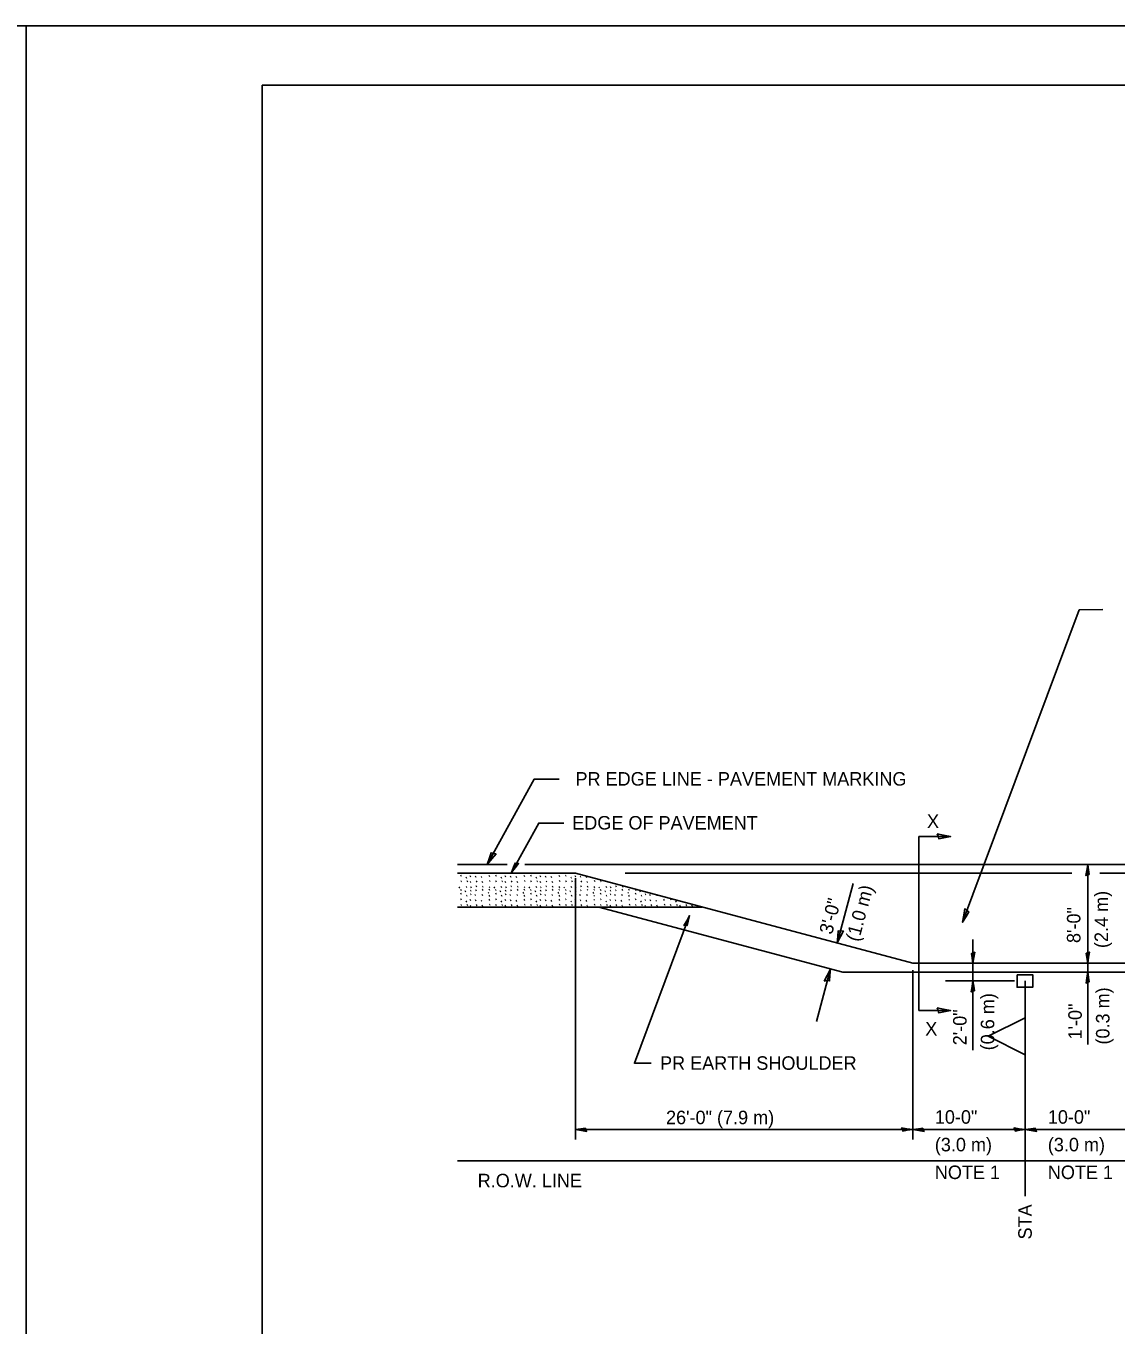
# Model space of a CAD drawing. Extents: x 70383 to 72423, y 70343 to 70783.
# Drawn here: x 71062.6 to 71247.3, y 70563.1 to 70783.1 of the extents above; entities that cross this region are included whole.
import ezdxf

# ---------------------------------------------------------------- set-up
doc = ezdxf.new("R2010")
doc.units = 0
for name, color, linetype in [('Design_EX_Roadway Dimensions', 7, 'Continuous'), ('Design_EX_Roadway Notes', 7, 'Continuous'), ('Level 48', 7, 'Continuous'), ('ROW_EX ROW Line', 7, 'Continuous'), ('Sheets_50 Reference Boundary', 7, 'Continuous'), ('Sheets_General Details', 7, 'Continuous'), ('Sheets_Printer Plotting Border', 7, 'Continuous'), ('Topo_EOP', 7, 'Continuous'), ('Topo_Mailbox', 7, 'Continuous'), ('Topo_Shoulder', 7, 'Continuous')]:
    doc.layers.add(name, color=color, linetype=linetype)

msp = doc.modelspace()

# ---------------------------------------------------------------- linework, layer by layer
at = {"layer": 'Design_EX_Roadway Dimensions'}
for p, q in [((71213.85, 70616.37), (71213.85, 70645.84)), ((71219.26, 70645.84), (71213.85, 70645.84)), ((71242.47, 70641.13), (71242.47, 70624.39)), ((71155.7, 70594.55), (71155.7, 70638.81)), ((71200.05, 70627.8), (71202.74, 70637.88)), ((71223.04, 70609.67), (71223.04, 70628.4)), ((71196.51, 70614.54), (71198.89, 70623.45)), ((71212.85, 70594.55), (71212.85, 70623.22)), ((71242.47, 70610.64), (71242.47, 70624.39)), ((71218.37, 70621.39), (71230.05, 70621.39)), ((71219.26, 70616.37), (71213.85, 70616.37)), ((71231.9, 70584.96), (71231.9, 70615.44)), ((71155.7, 70596.21), (71212.85, 70596.21)), ((71231.9, 70596.21), (71212.85, 70596.21)), ((71250.95, 70596.21), (71231.9, 70596.21))]:
    msp.add_line(p, q, dxfattribs=at)
for points in [[(71216.97, 70646.32), (71217.16, 70645.88), (71217.23, 70645.46), (71218.12, 70645.64), (71219.26, 70645.84), (71218.04, 70646.06)], [(71201.1, 70629.89), (71200.63, 70629.82), (71200.2, 70629.86), (71200.16, 70628.96), (71200.05, 70627.8), (71200.58, 70628.92)], [(71197.84, 70621.37), (71198.31, 70621.44), (71198.74, 70621.4), (71198.79, 70622.3), (71198.89, 70623.45), (71198.36, 70622.33)], [(71216.97, 70616.85), (71217.16, 70616.41), (71217.23, 70615.99), (71218.12, 70616.17), (71219.26, 70616.37), (71218.04, 70616.59)]]:
    msp.add_lwpolyline(points, close=True, dxfattribs=at)
for points in [[(71242.44, 70639.38), (71242.7, 70639.44), (71242.59, 70640.18), (71242.47, 70641.13), (71242.33, 70640.11), (71242.17, 70639.22), (71242.44, 70639.38), (71242.62, 70639.46), (71242.47, 70640.49), (71242.27, 70639.36), (71242.49, 70639.53), (71242.46, 70640), (71242.39, 70639.54)], [(71223.07, 70626.1), (71222.81, 70626.04), (71222.92, 70625.3), (71223.04, 70624.35), (71223.18, 70625.37), (71223.34, 70626.26), (71223.07, 70626.1), (71222.9, 70626.02), (71223.04, 70624.99), (71223.24, 70626.12), (71223.02, 70625.95), (71223.05, 70625.48), (71223.12, 70625.94)], [(71242.49, 70626.14), (71242.23, 70626.08), (71242.35, 70625.34), (71242.47, 70624.39), (71242.61, 70625.4), (71242.76, 70626.29), (71242.49, 70626.14), (71242.32, 70626.06), (71242.47, 70625.03), (71242.67, 70626.16), (71242.45, 70625.99), (71242.48, 70625.52), (71242.55, 70625.97)], [(71242.46, 70621.17), (71242.72, 70621.23), (71242.61, 70621.97), (71242.49, 70622.92), (71242.35, 70621.91), (71242.19, 70621.02), (71242.46, 70621.17), (71242.63, 70621.25), (71242.49, 70622.28), (71242.29, 70621.16), (71242.51, 70621.32), (71242.48, 70621.8), (71242.41, 70621.34)], [(71223.02, 70619.68), (71223.28, 70619.74), (71223.17, 70620.48), (71223.04, 70621.43), (71222.9, 70620.42), (71222.75, 70619.53), (71223.02, 70619.68), (71223.19, 70619.76), (71223.04, 70620.79), (71222.84, 70619.66), (71223.07, 70619.83), (71223.04, 70620.3), (71222.97, 70619.85)], [(71157.45, 70596.18), (71157.39, 70596.45), (71156.65, 70596.33), (71155.7, 70596.21), (71156.71, 70596.07), (71157.6, 70595.91), (71157.45, 70596.18), (71157.37, 70596.36), (71156.34, 70596.21), (71157.47, 70596.01), (71157.3, 70596.23), (71156.82, 70596.2), (71157.28, 70596.13)], [(71211.1, 70596.24), (71211.16, 70595.97), (71211.9, 70596.09), (71212.85, 70596.21), (71211.83, 70596.35), (71210.94, 70596.51), (71211.1, 70596.24), (71211.18, 70596.06), (71212.21, 70596.21), (71211.08, 70596.41), (71211.25, 70596.19), (71211.72, 70596.22), (71211.27, 70596.29)], [(71214.6, 70596.18), (71214.54, 70596.45), (71213.8, 70596.33), (71212.85, 70596.21), (71213.86, 70596.07), (71214.75, 70595.91), (71214.6, 70596.18), (71214.52, 70596.36), (71213.49, 70596.21), (71214.62, 70596.01), (71214.45, 70596.23), (71213.97, 70596.2), (71214.43, 70596.13)], [(71230.15, 70596.24), (71230.21, 70595.97), (71230.95, 70596.09), (71231.9, 70596.21), (71230.88, 70596.35), (71229.99, 70596.51), (71230.15, 70596.24), (71230.23, 70596.06), (71231.26, 70596.21), (71230.13, 70596.41), (71230.3, 70596.19), (71230.77, 70596.22), (71230.32, 70596.29)], [(71233.65, 70596.18), (71233.59, 70596.45), (71232.85, 70596.33), (71231.9, 70596.21), (71232.91, 70596.07), (71233.8, 70595.91), (71233.65, 70596.18), (71233.57, 70596.36), (71232.54, 70596.21), (71233.67, 70596.01), (71233.5, 70596.23), (71233.02, 70596.2), (71233.48, 70596.13)]]:
    msp.add_lwpolyline(points, dxfattribs=at)
at = {"layer": 'Design_EX_Roadway Notes'}
for points in [[(71245.04, 70684.27), (71241.05, 70684.23), (71221.29, 70631.33)], [(71152.94, 70655.56), (71148.71, 70655.56), (71140.77, 70641.13)], [(71153.72, 70648.12), (71149.5, 70648.12), (71144.89, 70639.74)], [(71145.76, 70641.27), (71145.5, 70641.34), (71145.24, 70640.64), (71144.89, 70639.74), (71145.5, 70640.57), (71146.07, 70641.27), (71145.76, 70641.27), (71145.57, 70641.28), (71145.2, 70640.3), (71145.92, 70641.2), (71145.64, 70641.16), (71145.44, 70640.73), (71145.72, 70641.09)], [(71168.54, 70607.46), (71165.7, 70607.46), (71175.03, 70632.46)], [(71174.4, 70630.83), (71174.66, 70630.8), (71174.82, 70631.53), (71175.03, 70632.46), (71174.55, 70631.56), (71174.09, 70630.78), (71174.4, 70630.83), (71174.58, 70630.84), (71174.81, 70631.86), (71174.23, 70630.88), (71174.49, 70630.96), (71174.63, 70631.41), (71174.41, 70631.01)]]:
    msp.add_lwpolyline(points, dxfattribs=at)
for points in [[(71142.3, 70642.9), (71141.82, 70642.95), (71141.42, 70643.09), (71141.15, 70642.23), (71140.77, 70641.13), (71141.56, 70642.09)], [(71221.65, 70633.64), (71221.99, 70633.31), (71222.36, 70633.09), (71221.88, 70632.33), (71221.29, 70631.33), (71221.51, 70632.55)]]:
    msp.add_lwpolyline(points, close=True, dxfattribs=at)
at = {"layer": 'Level 48'}
msp.add_lwpolyline([(71062.65, 70783.12), (71742.65, 70783.12), (71742.65, 70343.12), (71062.65, 70343.12)], close=True, dxfattribs=at)
at = {"layer": 'ROW_EX ROW Line'}
msp.add_line((71135.74, 70590.94), (71293.89, 70590.94), dxfattribs=at)
at = {"layer": 'Sheets_50 Reference Boundary'}
msp.add_lwpolyline([(71102.65, 70773.11), (71732.65, 70773.11), (71732.65, 70373.12), (71102.65, 70373.12)], close=True, dxfattribs=at)
at = {"layer": 'Sheets_General Details'}
for p, q in [((71742.65, 70783.12), (71062.65, 70783.12)), ((71135.74, 70639.63), (71155.7, 70639.63)), ((71136.26, 70639.19), (71136.41, 70639.27)), ((71136.27, 70638.22), (71136.42, 70638.3)), ((71137.16, 70638.83), (71137.31, 70638.9)), ((71137.32, 70638.23), (71137.47, 70638.31)), ((71137.85, 70639.08), (71138, 70639.15)), ((71137.86, 70638.11), (71138.01, 70638.18)), ((71138.75, 70639.01), (71138.89, 70639.09)), ((71138.9, 70638.19), (71139.05, 70638.27)), ((71139.72, 70638.94), (71139.87, 70639.02)), ((71139.87, 70638.13), (71140.02, 70638.2)), ((71141.06, 70639.11), (71141.21, 70639.18)), ((71141.14, 70638.29), (71141.29, 70638.36)), ((71142.18, 70639.19), (71142.33, 70639.27)), ((71142.19, 70638.22), (71142.34, 70638.3)), ((71143.08, 70638.83), (71143.23, 70638.9)), ((71143.23, 70638.23), (71143.38, 70638.31)), ((71143.77, 70639.08), (71143.91, 70639.15)), ((71143.77, 70638.11), (71143.92, 70638.18)), ((71144.66, 70639.01), (71144.81, 70639.09)), ((71144.82, 70638.19), (71144.97, 70638.27)), ((71145.63, 70638.94), (71145.78, 70639.02)), ((71145.79, 70638.13), (71145.94, 70638.2)), ((71146.98, 70639.11), (71147.13, 70639.18)), ((71147.06, 70638.29), (71147.21, 70638.36)), ((71148.1, 70639.19), (71148.25, 70639.27)), ((71148.11, 70638.22), (71148.26, 70638.3)), ((71149, 70638.83), (71149.15, 70638.9)), ((71149.15, 70638.23), (71149.3, 70638.31)), ((71149.68, 70639.08), (71149.83, 70639.15)), ((71149.69, 70638.11), (71149.84, 70638.18)), ((71150.58, 70639.01), (71150.73, 70639.09)), ((71150.74, 70638.19), (71150.89, 70638.27)), ((71151.55, 70638.94), (71151.7, 70639.02)), ((71151.71, 70638.13), (71151.86, 70638.2)), ((71152.89, 70639.11), (71153.04, 70639.18)), ((71152.98, 70638.29), (71153.13, 70638.36)), ((71154.02, 70639.19), (71154.16, 70639.27)), ((71154.02, 70638.22), (71154.17, 70638.3)), ((71154.91, 70638.83), (71155.06, 70638.9)), ((71155.07, 70638.23), (71155.22, 70638.31)), ((71155.6, 70639.08), (71155.75, 70639.15)), ((71155.61, 70638.11), (71155.76, 70638.18)), ((71156.5, 70639.01), (71156.65, 70639.09)), ((71156.65, 70638.19), (71156.8, 70638.27)), ((71157.47, 70638.94), (71157.62, 70639.02)), ((71157.63, 70638.13), (71157.78, 70638.2)), ((71158.89, 70638.29), (71159.04, 70638.36)), ((71159.94, 70638.22), (71160.09, 70638.3)), ((71135.98, 70637.17), (71136.13, 70637.25)), ((71136.25, 70636.74), (71136.4, 70636.82)), ((71136.25, 70636.14), (71136.4, 70636.22)), ((71137, 70636.52), (71137.15, 70636.6)), ((71137.18, 70637.26), (71137.33, 70637.34)), ((71137.23, 70635.78), (71137.38, 70635.85)), ((71137.91, 70636.63), (71138.06, 70636.7)), ((71137.91, 70636.03), (71138.06, 70636.1)), ((71137.94, 70637.21), (71138.09, 70637.29)), ((71138.66, 70635.89), (71138.81, 70635.96)), ((71138.8, 70636.71), (71138.95, 70636.78)), ((71138.84, 70637.37), (71138.98, 70637.44)), ((71139.86, 70635.9), (71140.01, 70635.97)), ((71139.92, 70636.79), (71140.07, 70636.87)), ((71139.96, 70637.3), (71140.1, 70637.38)), ((71140.9, 70636.28), (71141.05, 70636.36)), ((71141.04, 70636.8), (71141.19, 70636.88)), ((71141.05, 70635.76), (71141.2, 70635.84)), ((71141.08, 70637.24), (71141.23, 70637.32)), ((71141.9, 70637.17), (71142.05, 70637.25)), ((71142.17, 70636.74), (71142.31, 70636.82)), ((71142.17, 70636.14), (71142.32, 70636.22)), ((71142.91, 70636.52), (71143.06, 70636.6)), ((71143.1, 70637.26), (71143.24, 70637.34)), ((71143.15, 70635.78), (71143.29, 70635.85)), ((71143.82, 70636.63), (71143.97, 70636.7)), ((71143.83, 70636.03), (71143.98, 70636.1)), ((71143.86, 70637.21), (71144.01, 70637.29)), ((71144.58, 70635.89), (71144.73, 70635.96)), ((71144.72, 70636.71), (71144.87, 70636.78)), ((71144.75, 70637.37), (71144.9, 70637.44)), ((71145.77, 70635.9), (71145.92, 70635.97)), ((71145.84, 70636.79), (71145.99, 70636.87)), ((71145.87, 70637.3), (71146.02, 70637.38)), ((71146.82, 70636.28), (71146.97, 70636.36)), ((71146.96, 70636.8), (71147.11, 70636.88)), ((71146.97, 70635.76), (71147.12, 70635.84)), ((71147, 70637.24), (71147.14, 70637.32)), ((71147.82, 70637.17), (71147.97, 70637.25)), ((71148.08, 70636.74), (71148.23, 70636.82)), ((71148.09, 70636.14), (71148.24, 70636.22)), ((71148.83, 70636.52), (71148.98, 70636.6)), ((71149.01, 70637.26), (71149.16, 70637.34)), ((71149.06, 70635.78), (71149.21, 70635.85)), ((71149.74, 70636.63), (71149.89, 70636.7)), ((71149.75, 70636.03), (71149.9, 70636.1)), ((71149.77, 70637.21), (71149.92, 70637.29)), ((71150.5, 70635.89), (71150.65, 70635.96)), ((71150.64, 70636.71), (71150.79, 70636.78)), ((71150.67, 70637.37), (71150.82, 70637.44)), ((71151.69, 70635.9), (71151.84, 70635.97)), ((71151.76, 70636.79), (71151.91, 70636.87)), ((71151.79, 70637.3), (71151.94, 70637.38)), ((71152.73, 70636.28), (71152.88, 70636.36)), ((71152.88, 70636.8), (71153.03, 70636.88)), ((71152.89, 70635.76), (71153.04, 70635.84)), ((71152.91, 70637.24), (71153.06, 70637.32)), ((71153.73, 70637.17), (71153.88, 70637.25)), ((71154, 70636.74), (71154.15, 70636.82)), ((71154.01, 70636.14), (71154.15, 70636.22)), ((71154.75, 70636.52), (71154.9, 70636.6)), ((71154.93, 70637.26), (71155.08, 70637.34)), ((71154.98, 70635.78), (71155.13, 70635.85)), ((71155.66, 70636.63), (71155.81, 70636.7)), ((71155.67, 70636.03), (71155.82, 70636.1)), ((71155.69, 70637.21), (71155.84, 70637.29)), ((71156.41, 70635.89), (71156.56, 70635.96)), ((71156.56, 70636.71), (71156.7, 70636.78)), ((71156.59, 70637.37), (71156.74, 70637.44)), ((71157.61, 70635.9), (71157.76, 70635.97)), ((71157.68, 70636.79), (71157.82, 70636.87)), ((71157.71, 70637.3), (71157.86, 70637.38)), ((71158.65, 70636.28), (71158.8, 70636.36)), ((71158.8, 70636.8), (71158.95, 70636.88)), ((71158.81, 70635.76), (71158.95, 70635.84)), ((71158.83, 70637.24), (71158.98, 70637.32)), ((71159.65, 70637.17), (71159.8, 70637.25)), ((71159.92, 70636.74), (71160.07, 70636.82)), ((71159.92, 70636.14), (71160.07, 70636.22)), ((71160.67, 70636.52), (71160.82, 70636.6)), ((71160.85, 70637.26), (71161, 70637.34)), ((71160.9, 70635.78), (71161.05, 70635.85)), ((71161.58, 70636.63), (71161.73, 70636.7)), ((71161.58, 70636.03), (71161.73, 70636.1)), ((71161.61, 70637.21), (71161.76, 70637.29)), ((71162.33, 70635.89), (71162.48, 70635.96)), ((71162.47, 70636.71), (71162.62, 70636.78)), ((71162.51, 70637.37), (71162.65, 70637.44)), ((71163.53, 70635.9), (71163.68, 70635.97)), ((71163.59, 70636.79), (71163.74, 70636.87)), ((71163.63, 70637.3), (71163.77, 70637.38)), ((71164.57, 70636.28), (71164.72, 70636.36)), ((71164.71, 70636.8), (71164.86, 70636.88)), ((71164.72, 70635.76), (71164.87, 70635.84)), ((71165.84, 70636.74), (71165.98, 70636.82)), ((71165.84, 70636.14), (71165.99, 70636.22)), ((71166.58, 70636.52), (71166.73, 70636.6)), ((71166.82, 70635.78), (71166.96, 70635.85)), ((71167.5, 70636.03), (71167.65, 70636.1)), ((71168.25, 70635.89), (71168.4, 70635.96)), ((71169.44, 70635.9), (71169.53, 70635.94)), ((71136.26, 70635.17), (71136.41, 70635.25)), ((71136.27, 70634.2), (71136.42, 70634.28)), ((71137.16, 70634.81), (71137.31, 70634.88)), ((71137.32, 70634.21), (71137.47, 70634.29)), ((71137.85, 70635.06), (71138, 70635.13)), ((71137.86, 70634.08), (71138.01, 70634.16)), ((71138.75, 70634.99), (71138.89, 70635.07)), ((71138.9, 70634.17), (71139.05, 70634.25)), ((71139.72, 70634.92), (71139.87, 70635)), ((71139.87, 70634.1), (71140.02, 70634.18)), ((71141.06, 70635.09), (71141.21, 70635.16)), ((71141.14, 70634.26), (71141.29, 70634.34)), ((71142.18, 70635.17), (71142.33, 70635.25)), ((71142.19, 70634.2), (71142.34, 70634.28)), ((71143.08, 70634.81), (71143.23, 70634.88)), ((71143.23, 70634.21), (71143.38, 70634.29)), ((71143.77, 70635.06), (71143.91, 70635.13)), ((71143.77, 70634.08), (71143.92, 70634.16)), ((71144.66, 70634.99), (71144.81, 70635.07)), ((71144.82, 70634.17), (71144.97, 70634.25)), ((71145.63, 70634.92), (71145.78, 70635)), ((71145.79, 70634.1), (71145.94, 70634.18)), ((71146.98, 70635.09), (71147.13, 70635.16)), ((71147.06, 70634.26), (71147.21, 70634.34)), ((71148.1, 70635.17), (71148.25, 70635.25)), ((71148.11, 70634.2), (71148.26, 70634.28)), ((71149, 70634.81), (71149.15, 70634.88)), ((71149.15, 70634.21), (71149.3, 70634.29)), ((71149.68, 70635.06), (71149.83, 70635.13)), ((71149.69, 70634.08), (71149.84, 70634.16)), ((71150.58, 70634.99), (71150.73, 70635.07)), ((71150.74, 70634.17), (71150.89, 70634.25)), ((71151.55, 70634.92), (71151.7, 70635)), ((71151.71, 70634.1), (71151.86, 70634.18)), ((71152.89, 70635.09), (71153.04, 70635.16)), ((71152.98, 70634.26), (71153.13, 70634.34)), ((71154.02, 70635.17), (71154.16, 70635.25)), ((71154.02, 70634.2), (71154.17, 70634.28)), ((71154.91, 70634.81), (71155.06, 70634.88)), ((71155.07, 70634.21), (71155.22, 70634.29)), ((71155.6, 70635.06), (71155.75, 70635.13)), ((71155.61, 70634.08), (71155.76, 70634.16)), ((71156.5, 70634.99), (71156.65, 70635.07)), ((71156.65, 70634.17), (71156.8, 70634.25)), ((71157.47, 70634.92), (71157.62, 70635)), ((71157.63, 70634.1), (71157.78, 70634.18)), ((71158.81, 70635.09), (71158.96, 70635.16)), ((71158.89, 70634.26), (71159.04, 70634.34)), ((71159.93, 70635.17), (71160.08, 70635.25)), ((71159.94, 70634.2), (71160.09, 70634.28)), ((71160.83, 70634.81), (71160.98, 70634.88)), ((71160.99, 70634.21), (71161.14, 70634.29)), ((71161.52, 70635.06), (71161.67, 70635.13)), ((71161.53, 70634.08), (71161.68, 70634.16)), ((71162.42, 70634.99), (71162.56, 70635.07)), ((71162.57, 70634.17), (71162.72, 70634.25)), ((71163.39, 70634.92), (71163.54, 70635)), ((71163.54, 70634.1), (71163.69, 70634.18)), ((71164.73, 70635.09), (71164.88, 70635.16)), ((71164.81, 70634.26), (71164.96, 70634.34)), ((71165.85, 70635.17), (71166, 70635.25)), ((71165.86, 70634.2), (71166.01, 70634.28)), ((71166.75, 70634.81), (71166.9, 70634.88)), ((71166.9, 70634.21), (71167.05, 70634.29)), ((71167.44, 70635.06), (71167.58, 70635.13)), ((71167.44, 70634.08), (71167.59, 70634.16)), ((71168.33, 70634.99), (71168.48, 70635.07)), ((71168.49, 70634.17), (71168.64, 70634.25)), ((71169.3, 70634.92), (71169.45, 70635)), ((71169.46, 70634.1), (71169.61, 70634.18)), ((71170.65, 70635.09), (71170.8, 70635.16)), ((71170.73, 70634.26), (71170.88, 70634.34)), ((71171.77, 70635.17), (71171.92, 70635.25)), ((71171.78, 70634.2), (71171.93, 70634.28)), ((71172.67, 70634.81), (71172.82, 70634.88)), ((71172.82, 70634.21), (71172.97, 70634.29)), ((71173.36, 70634.08), (71173.51, 70634.16)), ((71174.41, 70634.17), (71174.56, 70634.25)), ((71175.38, 70634.1), (71175.53, 70634.18))]:
    msp.add_line(p, q, dxfattribs=at)
msp.add_lwpolyline([(71102.65, 70773.12), (71732.65, 70773.12), (71732.65, 70353.12), (71102.65, 70353.12)], close=True, dxfattribs=at)
at = {"layer": 'Sheets_Printer Plotting Border'}
for points in [[(70382.65, 70343.12), (71062.65, 70343.12), (71062.65, 70783.12), (70382.65, 70783.12)], [(71062.65, 70343.12), (71742.65, 70343.12), (71742.65, 70783.12), (71062.65, 70783.12)]]:
    msp.add_lwpolyline(points, close=True, dxfattribs=at)
at = {"layer": 'Topo_EOP'}
for p, q in [((71135.74, 70641.13), (71144.12, 70641.13)), ((71147.15, 70641.13), (71299.02, 70641.13)), ((71212.85, 70624.39), (71155.7, 70639.63)), ((71164.14, 70639.63), (71239.78, 70639.63)), ((71244.53, 70639.63), (71287.45, 70639.63)), ((71212.85, 70624.39), (71250.95, 70624.39))]:
    msp.add_line(p, q, dxfattribs=at)
at = {"layer": 'Topo_Mailbox'}
for p, q in [((71231.88, 70621.39), (71231.88, 70608.89)), ((71225.63, 70612.01), (71231.88, 70615.14)), ((71231.88, 70608.89), (71225.63, 70612.01))]:
    msp.add_line(p, q, dxfattribs=at)
msp.add_lwpolyline([(71230.51, 70622.45), (71233.16, 70622.45), (71233.16, 70620.32), (71230.51, 70620.32)], close=True, dxfattribs=at)
at = {"layer": 'Topo_Shoulder'}
for p, q in [((71135.74, 70633.91), (71177.13, 70633.91)), ((71201.01, 70622.89), (71159.67, 70633.91)), ((71201.01, 70622.89), (71259.32, 70622.89))]:
    msp.add_line(p, q, dxfattribs=at)

# ---------------------------------------------------------------- texts
at = {"layer": 'Design_EX_Roadway Dimensions'}
for s, height, p in [('X', 2.29, (71215.25, 70647.29)), ('X', 2.29, (71214.96, 70612.14)), ('26\'-0" (7.9 m)', 2.286, (71171.05, 70597.13)), ('10-0"', 2.286, (71216.58, 70597.21)), ('10-0"', 2.286, (71235.72, 70597.21)), ('(3.0 m)', 2.286, (71216.58, 70592.53)), ('(3.0 m)', 2.286, (71235.72, 70592.53)), ('NOTE 1', 2.286, (71216.58, 70587.84)), ('NOTE 1', 2.286, (71235.72, 70587.84))]:
    msp.add_text(s, height=height, dxfattribs=at).set_placement(p)
for s, rotation, p in [('3\'-0"', 75.0637, (71199.16, 70629.13)), ('(1.0 m)', 75.0637, (71203.69, 70627.92)), ('(2.4 m)', 90, (71245.92, 70626.96)), (' 8\'-0"', 90, (71241.24, 70626.96)), ('(0.3 m)', 90, (71246.16, 70610.62)), ('(0.6 m)', 90, (71226.65, 70609.64)), (' 2\'-0"', 90, (71221.96, 70609.64)), (' 1\'-0"', 90, (71241.47, 70610.62)), ('STA', 90, (71233, 70577.61))]:
    msp.add_text(s, height=2.286, rotation=rotation, dxfattribs=at).set_placement(p)
at = {"layer": 'Design_EX_Roadway Notes'}
for s, p in [('PR EDGE LINE - PAVEMENT MARKING', (71155.72, 70654.47)), ('EDGE OF PAVEMENT', (71155.17, 70647.03)), ('PR EARTH SHOULDER', (71170.04, 70606.34))]:
    msp.add_text(s, height=2.286, dxfattribs=at).set_placement(p)
at = {"layer": 'ROW_EX ROW Line'}
msp.add_text('R.O.W. LINE', height=2.286, dxfattribs=at).set_placement((71139.15, 70586.44))

doc.saveas('drawing.dxf')
